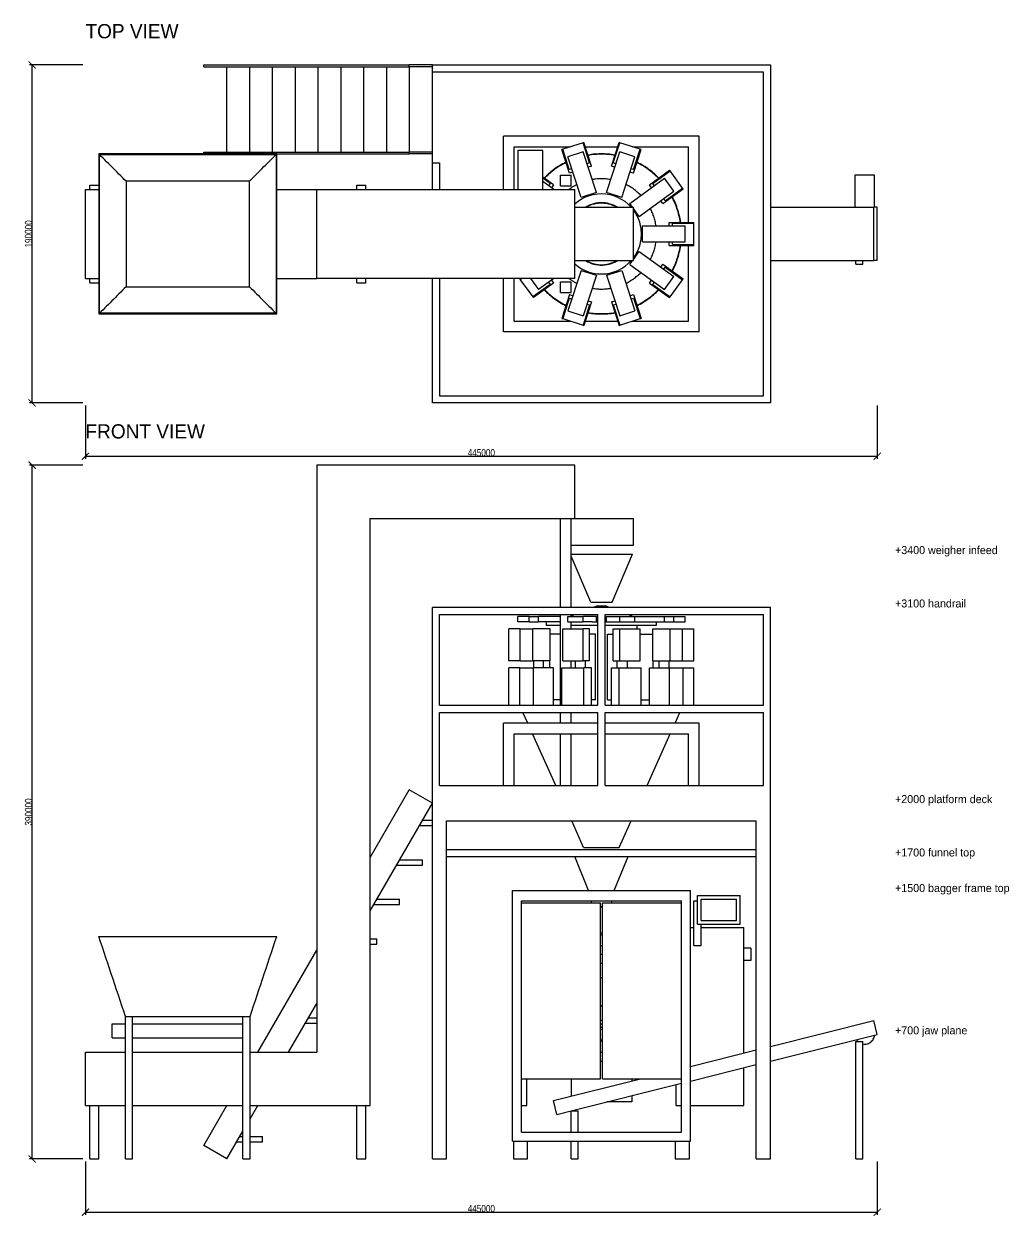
# Model space of a CAD drawing. Header units: millimetres. Extents: x -3246 to 7472, y -322 to 6381.
# Drawn here: x -3246 to 2291, y -322 to 6381 of the extents above; entities that cross this region are included whole.
import ezdxf

# ---------------------------------------------------------------- set-up
doc = ezdxf.new("R2010")
doc.units = ezdxf.units.MM
for name, color, linetype in [('DIM', 5, 'Continuous'), ('OUTLINE', 7, 'Continuous'), ('TEXT', 2, 'Continuous')]:
    doc.layers.add(name, color=color, linetype=linetype)
doc.styles.add('OpenSansCondensed-Light', font='OpenSansCondensed-Light.ttf')
doc.dimstyles.new('EZDXF', dxfattribs={"dimtxt": 0.25, "dimasz": 0.175, "dimexe": 0.375, "dimexo": 0.125, "dimgap": 0.1, "dimtad": 1, "dimlfac": 100, "dimzin": 12, "dimdsep": 46, "dimtxsty": 'OpenSansCondensed-Light', "dimblk": 'ARCHTICK', "dimcen": 2.5, "dimazin": 3, "dimtfac": 0.5, "dimtmove": 2, "dimatfit": 3})

# ---------------------------------------------------------------- blocks, each defined once
blk = doc.blocks.new('_ARCHTICK')
at = {"color": 0, "linetype": 'BYBLOCK', "const_width": 0.15}
blk.add_lwpolyline([(-0.5, -0.5), (0.5, 0.5)], dxfattribs=at)

msp = doc.modelspace()

# ---------------------------------------------------------------- linework, layer by layer
at = {"layer": 'OUTLINE'}
for points in [[(-2234.604, 6150), (-1079.904, 6150)], [(-2234.604, 6140), (-2234.604, 6150)], [(-2234.604, 6140), (-1079.904, 6140)], [(-2104.701, 5660), (-2104.701, 6140)], [(-1976.4, 5660), (-1976.4, 6140)], [(-1848.1, 5660), (-1848.1, 6140)], [(-1719.8, 5660), (-1719.8, 6140)], [(-1591.5, 5660), (-1591.5, 6140)], [(-1463.2, 5660), (-1463.2, 6140)], [(-1334.9, 5660), (-1334.9, 6140)], [(-1206.6, 5660), (-1206.6, 6140)], [(-1079.904, 6140), (-1079.904, 6150)], [(-950, 6150), (-1079.904, 6150)], [(-950, 6140), (-1079.904, 6140)], [(-1078.3, 5660), (-1078.3, 6140)], [(-950, 6110), (-950, 6150)], [(-950, 6150), (950, 6150)], [(910, 6110), (-950, 6110)], [(-950, 5600), (-950, 6110)], [(910, 4290), (910, 6110)], [(950, 6150), (950, 4250)], [(-550, 5450), (-550, 5750)], [(550, 5750), (-550, 5750)], [(-103.625, 5713.09), (-217.752, 5676.008)], [(-98.87, 5714.635), (-103.625, 5713.09)], [(-66.543, 5598.964), (-103.625, 5713.09)], [(-55.608, 5581.488), (-98.87, 5714.635)], [(55.608, 5581.488), (98.87, 5714.635)], [(66.543, 5598.964), (103.625, 5713.09)], [(103.625, 5713.09), (98.87, 5714.635)], [(217.752, 5676.008), (103.625, 5713.09)], [(550, 4650), (550, 5750)], [(-2825, 5650), (-2825, 4750)], [(-1825, 5650), (-2825, 5650)], [(-2821.004, 4753.996), (-2821.004, 4813.463), (-2821.004, 4872.93), (-2821.004, 4932.397), (-2821.004, 4991.865), (-2821.004, 5051.332), (-2821.004, 5110.799), (-2821.004, 5170.266), (-2821.004, 5229.734), (-2821.004, 5289.201), (-2821.004, 5348.668), (-2821.004, 5408.135), (-2821.004, 5467.603), (-2821.004, 5527.07), (-2821.004, 5586.537), (-2821.004, 5646.004)], [(-2821.004, 5646.004), (-2754.871, 5646.004), (-2688.737, 5646.004), (-2622.603, 5646.004), (-2556.469, 5646.004), (-2490.335, 5646.004), (-2424.201, 5646.004), (-2358.067, 5646.004), (-2291.933, 5646.004), (-2225.799, 5646.004), (-2159.665, 5646.004), (-2093.531, 5646.004), (-2027.397, 5646.004), (-1961.263, 5646.004), (-1895.129, 5646.004), (-1828.996, 5646.004)], [(-2672, 5497), (-2681.934, 5506.934), (-2691.867, 5516.867), (-2701.801, 5526.801), (-2711.735, 5536.735), (-2721.668, 5546.668), (-2731.602, 5556.602), (-2741.535, 5566.535), (-2751.469, 5576.469), (-2761.403, 5586.403), (-2771.336, 5596.336), (-2781.27, 5606.27), (-2791.204, 5616.204), (-2801.137, 5626.137), (-2811.071, 5636.071), (-2821.004, 5646.004)], [(-2234.604, 5660), (-1079.904, 5660)], [(-2234.604, 5650), (-2234.604, 5660)], [(-1978, 5497), (-1968.066, 5506.934), (-1958.133, 5516.867), (-1948.199, 5526.801), (-1938.265, 5536.735), (-1928.332, 5546.668), (-1918.398, 5556.602), (-1908.465, 5566.535), (-1898.531, 5576.469), (-1888.597, 5586.403), (-1878.664, 5596.336), (-1868.73, 5606.27), (-1858.796, 5616.204), (-1848.863, 5626.137), (-1838.929, 5636.071), (-1828.996, 5646.004)], [(-1828.996, 5646.004), (-1828.996, 5586.537), (-1828.996, 5527.07), (-1828.996, 5467.603), (-1828.996, 5408.135), (-1828.996, 5348.668), (-1828.996, 5289.201), (-1828.996, 5229.734), (-1828.996, 5170.266), (-1828.996, 5110.799), (-1828.996, 5051.332), (-1828.996, 4991.865), (-1828.996, 4932.397), (-1828.996, 4872.93), (-1828.996, 4813.463), (-1828.996, 4753.996)], [(-1825, 5650), (-1079.904, 5650)], [(-1825, 4750), (-1825, 5650)], [(-950, 5660), (-1079.904, 5660)], [(-1079.904, 5650), (-1079.904, 5660)], [(-950, 5650), (-1079.904, 5650)], [(-490, 5450), (-490, 5690)], [(-490, 5690), (-174.69, 5690)], [(-330, 5670), (-339.333, 5670), (-348.667, 5670), (-358, 5670), (-367.333, 5670), (-376.667, 5670), (-386, 5670), (-395.333, 5670), (-404.667, 5670), (-414, 5670), (-423.333, 5670), (-432.667, 5670), (-442, 5670), (-451.333, 5670), (-460.667, 5670), (-470, 5670)], [(-470, 5670), (-470, 5450)], [(-330, 5450), (-330, 5670)], [(-217.752, 5676.008), (-222.508, 5674.463)], [(-179.245, 5541.315), (-222.508, 5674.463)], [(-180.67, 5561.882), (-217.752, 5676.008)], [(-102.44, 5660.902), (-188.036, 5633.091)], [(-113.871, 5404.837), (-188.036, 5633.091)], [(-28.276, 5432.649), (-102.44, 5660.902)], [(-90.866, 5690), (90.866, 5690)], [(75.781, 5643.573), (65.755, 5645.17), (55.695, 5646.54), (45.608, 5647.683), (35.497, 5648.598), (25.368, 5649.284), (15.226, 5649.742), (5.076, 5649.971), (-5.076, 5649.971), (-15.226, 5649.742), (-25.368, 5649.284), (-35.497, 5648.598), (-45.608, 5647.683), (-55.695, 5646.54), (-65.755, 5645.17), (-75.781, 5643.573)], [(75.156, 5641.651), (65.212, 5643.228), (55.235, 5644.582), (45.231, 5645.711), (35.203, 5646.615), (25.158, 5647.293), (15.1, 5647.745), (5.034, 5647.972), (-5.034, 5647.972), (-15.1, 5647.745), (-25.158, 5647.293), (-35.203, 5646.615), (-45.231, 5645.711), (-55.235, 5644.582), (-65.212, 5643.228), (-75.156, 5641.651)], [(28.276, 5432.649), (102.44, 5660.902)], [(188.036, 5633.091), (102.44, 5660.902)], [(113.871, 5404.837), (188.036, 5633.091)], [(174.69, 5690), (490, 5690)], [(179.245, 5541.315), (222.508, 5674.463)], [(180.67, 5561.882), (217.752, 5676.008)], [(222.508, 5674.463), (217.752, 5676.008)], [(490, 5265), (490, 5690)], [(-950, 5450), (-950, 5600)], [(-950, 5600), (-910, 5600)], [(-910, 5600), (-910, 5450)], [(-199.418, 5603.401), (-208.468, 5598.8), (-217.411, 5593.995), (-226.244, 5588.991), (-234.962, 5583.788), (-243.56, 5578.389), (-252.034, 5572.799), (-260.38, 5567.018), (-268.593, 5561.051), (-276.67, 5554.9), (-284.606, 5548.568), (-292.397, 5542.059), (-300.039, 5535.376), (-307.528, 5528.522), (-314.861, 5521.5), (-322.034, 5514.316)], [(-198.793, 5601.479), (-207.765, 5596.91), (-216.632, 5592.141), (-225.39, 5587.174), (-234.034, 5582.011), (-242.559, 5576.655), (-250.962, 5571.109), (-259.238, 5565.376), (-267.384, 5559.458), (-275.394, 5553.358), (-283.265, 5547.08), (-290.993, 5540.627), (-298.575, 5534.002), (-306.005, 5527.208), (-313.281, 5520.249), (-320.398, 5513.128)], [(-166.404, 5566.517), (-180.67, 5561.882)], [(-66.543, 5598.964), (-80.809, 5594.328)], [(-55.608, 5581.488), (-74.629, 5575.307)], [(74.629, 5575.307), (55.608, 5581.488)], [(80.809, 5594.328), (66.543, 5598.964)], [(180.67, 5561.882), (166.404, 5566.517)], [(320.398, 5513.128), (313.281, 5520.249), (306.005, 5527.208), (298.575, 5534.002), (290.993, 5540.627), (283.265, 5547.08), (275.394, 5553.358), (267.384, 5559.458), (259.238, 5565.376), (250.962, 5571.109), (242.559, 5576.655), (234.034, 5582.011), (225.39, 5587.174), (216.632, 5592.141), (207.765, 5596.91), (198.793, 5601.479)], [(322.034, 5514.316), (314.861, 5521.5), (307.528, 5528.522), (300.039, 5535.376), (292.397, 5542.059), (284.606, 5548.568), (276.67, 5554.9), (268.593, 5561.051), (260.38, 5567.018), (252.034, 5572.799), (243.56, 5578.389), (234.962, 5583.788), (226.244, 5588.991), (217.411, 5593.995), (208.468, 5598.8), (199.418, 5603.401)], [(-2672, 5497), (-2672, 4903)], [(-1978, 5497), (-2672, 5497)], [(-1978, 4903), (-1978, 5497)], [(-269.22, 5475.945), (-330, 5520.103)], [(-288.34, 5483.655), (-330, 5513.923)], [(-230, 5470), (-230, 5530)], [(-230, 5530), (-170, 5530)], [(-160.224, 5547.496), (-179.245, 5541.315)], [(-170, 5470), (-170, 5530)], [(51.983, 5505.61), (45.105, 5506.701), (38.204, 5507.637), (31.285, 5508.417), (24.349, 5509.042), (17.401, 5509.511), (10.444, 5509.824), (3.482, 5509.98), (-3.482, 5509.98), (-10.444, 5509.824), (-17.401, 5509.511), (-24.349, 5509.042), (-31.285, 5508.417), (-38.204, 5507.637), (-45.105, 5506.701), (-51.983, 5505.61)], [(159.624, 5371.596), (353.788, 5512.665)], [(179.245, 5541.315), (160.224, 5547.496)], [(269.22, 5475.945), (382.483, 5558.234)], [(288.34, 5483.655), (385.422, 5554.189)], [(406.688, 5439.853), (353.788, 5512.665)], [(385.422, 5554.189), (382.483, 5558.234)], [(455.956, 5457.107), (385.422, 5554.189)], [(1535, 5530), (1527.667, 5530), (1520.333, 5530), (1513, 5530), (1505.667, 5530), (1498.333, 5530), (1491, 5530), (1483.667, 5530), (1476.333, 5530), (1469, 5530), (1461.667, 5530), (1454.333, 5530), (1447, 5530), (1439.667, 5530), (1432.333, 5530), (1425, 5530)], [(1425, 5530), (1425, 5350)], [(1535, 5350), (1535, 5530)], [(-2900, 4950), (-2900, 5450)], [(-2900, 5450), (-2825, 5450)], [(-2875, 5450), (-2875, 5475)], [(-2875, 5475), (-2825, 5475)], [(-1825, 5450), (-1600, 5450)], [(-1600, 4950), (-1600, 5450)], [(-1600, 5450), (-150, 5450)], [(-1375, 5450), (-1375, 5475)], [(-1375, 5475), (-1325, 5475)], [(-1325, 5450), (-1325, 5475)], [(-267.537, 5450), (-330, 5495.382)], [(-288.34, 5483.655), (-297.156, 5471.52)], [(-269.22, 5475.945), (-280.976, 5459.764)], [(-230, 5470), (-170, 5470)], [(-137.578, 5477.799), (-140.77, 5476.195), (-143.943, 5474.555), (-147.097, 5472.878), (-150.231, 5471.165), (-153.345, 5469.416), (-156.44, 5467.632), (-159.513, 5465.811), (-162.565, 5463.956), (-165.595, 5462.065), (-168.604, 5460.14), (-171.59, 5458.18), (-174.554, 5456.186), (-177.494, 5454.157), (-180.41, 5452.095), (-183.303, 5450)], [(-150, 4950), (-150, 5450)], [(-28.276, 5432.649), (-113.871, 5404.837)], [(113.871, 5404.837), (28.276, 5432.649)], [(221.689, 5416.689), (216.765, 5421.614), (211.732, 5426.427), (206.593, 5431.126), (201.349, 5435.709), (196.004, 5440.172), (190.559, 5444.514), (185.019, 5448.733), (179.385, 5452.826), (173.661, 5456.792), (167.849, 5460.628), (161.952, 5464.332), (155.973, 5467.903), (149.916, 5471.339), (143.784, 5474.638), (137.578, 5477.799)], [(212.524, 5298.785), (406.688, 5439.853)], [(280.976, 5459.764), (269.22, 5475.945)], [(297.156, 5471.52), (288.34, 5483.655)], [(345.632, 5370.772), (458.895, 5453.062)], [(358.874, 5386.573), (455.956, 5457.107)], [(458.895, 5453.062), (455.956, 5457.107)], [(167.705, 5350), (151.107, 5366.708), (132.854, 5381.59), (113.144, 5394.482), (92.196, 5405.244), (70.237, 5413.756), (47.508, 5419.927), (24.26, 5423.688), (0.745, 5424.999), (-22.778, 5423.844), (-46.051, 5420.237), (-68.82, 5414.217), (-90.835, 5405.85), (-111.854, 5395.227), (-131.648, 5382.466), (-150, 5367.705)], [(90.139, 5350), (79.092, 5356.107), (67.633, 5361.402), (55.823, 5365.858), (43.722, 5369.45), (31.393, 5372.161), (18.902, 5373.976), (6.311, 5374.886), (-6.311, 5374.886), (-18.902, 5373.976), (-31.393, 5372.161), (-43.722, 5369.45), (-55.823, 5365.858), (-67.633, 5361.402), (-79.092, 5356.107), (-90.139, 5350)], [(86.192, 5350), (75.561, 5355.626), (64.565, 5360.5), (53.257, 5364.599), (41.691, 5367.901), (29.924, 5370.392), (18.013, 5372.06), (6.014, 5372.895), (-6.014, 5372.895), (-18.013, 5372.06), (-29.924, 5370.392), (-41.691, 5367.901), (-53.257, 5364.599), (-64.565, 5360.5), (-75.561, 5355.626), (-86.192, 5350)], [(175.314, 5350), (159.624, 5371.596)], [(345.632, 5370.772), (333.877, 5386.953)], [(358.874, 5386.573), (350.057, 5398.708)], [(443.26, 5265), (441.687, 5274.945), (439.891, 5284.851), (437.873, 5294.715), (435.634, 5304.531), (433.175, 5314.295), (430.497, 5324), (427.602, 5333.643), (424.491, 5343.219), (421.165, 5352.722), (417.627, 5362.148), (413.878, 5371.492), (409.919, 5380.749), (405.754, 5389.915), (401.384, 5398.986), (396.811, 5407.955)], [(445.281, 5265), (443.701, 5275.029), (441.896, 5285.019), (439.865, 5294.966), (437.611, 5304.865), (435.134, 5314.71), (432.435, 5324.497), (429.517, 5334.221), (426.38, 5343.876), (423.025, 5353.459), (419.456, 5362.963), (415.673, 5372.384), (411.678, 5381.717), (407.474, 5390.958), (403.062, 5400.102), (398.446, 5409.143)], [(-150, 5350), (180, 5350)], [(180, 5050), (180, 5350)], [(212.524, 5298.785), (180, 5343.551)], [(225, 5200), (224.793, 5209.65), (224.172, 5219.281), (223.139, 5228.878), (221.695, 5238.421), (219.844, 5247.893), (217.587, 5257.278), (214.931, 5266.557), (211.879, 5275.713), (208.437, 5284.73), (204.611, 5293.592), (200.409, 5302.281), (195.838, 5310.781), (190.907, 5319.078), (185.624, 5327.156), (180, 5335)], [(306.716, 5245), (305.628, 5251.878), (304.386, 5258.73), (302.99, 5265.553), (301.441, 5272.342), (299.74, 5279.095), (297.888, 5285.808), (295.885, 5292.478), (293.733, 5299.101), (291.433, 5305.674), (288.986, 5312.193), (286.392, 5318.656), (283.655, 5325.06), (280.774, 5331.4), (277.752, 5337.673), (274.589, 5343.878)], [(950, 5350), (1530.597, 5350)], [(1530.597, 5050), (1530.597, 5350)], [(1550, 5350), (1530.597, 5350)], [(1550, 5050), (1550, 5350)], [(230, 5155), (230, 5245)], [(230, 5245), (470, 5245)], [(380, 5245), (380, 5265)], [(380, 5265), (520, 5265)], [(400, 5245), (400, 5260)], [(400, 5260), (520, 5260)], [(470, 5155), (470, 5245)], [(520, 5260), (520, 5265)], [(520, 5140), (520, 5260)], [(180, 5065), (185.624, 5072.844), (190.907, 5080.922), (195.838, 5089.219), (200.409, 5097.719), (204.611, 5106.408), (208.437, 5115.27), (211.879, 5124.287), (214.931, 5133.443), (217.587, 5142.722), (219.844, 5152.107), (221.695, 5161.579), (223.139, 5171.122), (224.172, 5180.719), (224.793, 5190.35), (225, 5200)], [(180, 5056.449), (212.524, 5101.215)], [(212.524, 5101.215), (406.688, 4960.147)], [(230, 5155), (470, 5155)], [(274.589, 5056.122), (277.752, 5062.327), (280.774, 5068.6), (283.655, 5074.94), (286.392, 5081.344), (288.986, 5087.807), (291.433, 5094.326), (293.733, 5100.899), (295.885, 5107.522), (297.888, 5114.192), (299.74, 5120.905), (301.441, 5127.658), (302.99, 5134.447), (304.386, 5141.27), (305.628, 5148.122), (306.716, 5155)], [(380, 5135), (380, 5155)], [(380, 5135), (520, 5135)], [(396.811, 4992.045), (401.384, 5001.014), (405.754, 5010.085), (409.919, 5019.251), (413.878, 5028.508), (417.627, 5037.852), (421.165, 5047.278), (424.491, 5056.781), (427.602, 5066.357), (430.497, 5076), (433.175, 5085.705), (435.634, 5095.469), (437.873, 5105.285), (439.891, 5115.149), (441.687, 5125.055), (443.26, 5135)], [(398.446, 4990.857), (403.062, 4999.898), (407.474, 5009.042), (411.678, 5018.283), (415.673, 5027.616), (419.456, 5037.037), (423.025, 5046.541), (426.38, 5056.124), (429.517, 5065.779), (432.435, 5075.503), (435.134, 5085.29), (437.611, 5095.135), (439.865, 5105.034), (441.896, 5114.981), (443.701, 5124.971), (445.281, 5135)], [(400, 5140), (400, 5155)], [(400, 5140), (520, 5140)], [(490, 4710), (490, 5135)], [(520, 5135), (520, 5140)], [(-150, 5032.295), (-131.648, 5017.534), (-111.854, 5004.773), (-90.835, 4994.15), (-68.82, 4985.783), (-46.051, 4979.763), (-22.778, 4976.156), (0.745, 4975.001), (24.26, 4976.312), (47.508, 4980.073), (70.237, 4986.244), (92.196, 4994.756), (113.144, 5005.518), (132.854, 5018.41), (151.107, 5033.292), (167.705, 5050)], [(-150, 5050), (180, 5050)], [(-90.139, 5050), (-79.092, 5043.893), (-67.633, 5038.598), (-55.823, 5034.142), (-43.722, 5030.55), (-31.393, 5027.839), (-18.902, 5026.024), (-6.311, 5025.114), (6.311, 5025.114), (18.902, 5026.024), (31.393, 5027.839), (43.722, 5030.55), (55.823, 5034.142), (67.633, 5038.598), (79.092, 5043.893), (90.139, 5050)], [(-86.192, 5050), (-75.561, 5044.374), (-64.565, 5039.5), (-53.257, 5035.401), (-41.691, 5032.099), (-29.924, 5029.608), (-18.013, 5027.94), (-6.014, 5027.105), (6.014, 5027.105), (18.013, 5027.94), (29.924, 5029.608), (41.691, 5032.099), (53.257, 5035.401), (64.565, 5039.5), (75.561, 5044.374), (86.192, 5050)], [(159.624, 5028.404), (175.314, 5050)], [(159.624, 5028.404), (353.788, 4887.335)], [(333.877, 5013.047), (345.632, 5029.228)], [(345.632, 5029.228), (458.895, 4946.938)], [(950, 5050), (1530.597, 5050)], [(1430, 5030), (1430, 5050)], [(1430, 5030), (1470, 5030)], [(1470, 5030), (1470, 5050)], [(1550, 5050), (1530.597, 5050)], [(-113.871, 4995.163), (-188.036, 4766.909)], [(-113.871, 4995.163), (-28.276, 4967.351)], [(-28.276, 4967.351), (-102.44, 4739.098)], [(28.276, 4967.351), (113.871, 4995.163)], [(28.276, 4967.351), (102.44, 4739.098)], [(113.871, 4995.163), (188.036, 4766.909)], [(137.578, 4922.201), (143.784, 4925.362), (149.916, 4928.661), (155.973, 4932.097), (161.952, 4935.668), (167.849, 4939.372), (173.661, 4943.208), (179.385, 4947.174), (185.019, 4951.267), (190.559, 4955.486), (196.004, 4959.828), (201.349, 4964.291), (206.593, 4968.874), (211.732, 4973.573), (216.765, 4978.386), (221.689, 4983.311)], [(350.057, 5001.292), (358.874, 5013.427)], [(358.874, 5013.427), (455.956, 4942.893)], [(-2900, 4950), (-2825, 4950)], [(-2875, 4925), (-2875, 4950)], [(-2875, 4925), (-2825, 4925)], [(-2672, 4903), (-2681.934, 4893.066), (-2691.867, 4883.133), (-2701.801, 4873.199), (-2711.735, 4863.265), (-2721.668, 4853.332), (-2731.602, 4843.398), (-2741.535, 4833.465), (-2751.469, 4823.531), (-2761.403, 4813.597), (-2771.336, 4803.664), (-2781.27, 4793.73), (-2791.204, 4783.796), (-2801.137, 4773.863), (-2811.071, 4763.929), (-2821.004, 4753.996)], [(-2672, 4903), (-1978, 4903)], [(-1978, 4903), (-1968.066, 4893.066), (-1958.133, 4883.133), (-1948.199, 4873.199), (-1938.265, 4863.265), (-1928.332, 4853.332), (-1918.398, 4843.398), (-1908.465, 4833.465), (-1898.531, 4823.531), (-1888.597, 4813.597), (-1878.664, 4803.664), (-1868.73, 4793.73), (-1858.796, 4783.796), (-1848.863, 4773.863), (-1838.929, 4763.929), (-1828.996, 4753.996)], [(-1825, 4950), (-1600, 4950)], [(-150, 4950), (-1600, 4950)], [(-1375, 4925), (-1375, 4950)], [(-1375, 4925), (-1325, 4925)], [(-1325, 4925), (-1325, 4950)], [(-950, 4250), (-950, 4950)], [(-910, 4950), (-910, 4290)], [(-550, 4650), (-550, 4950)], [(-490, 4710), (-490, 4950)], [(-454.68, 4950), (-458.895, 4946.938)], [(-458.895, 4946.938), (-455.956, 4942.893)], [(-446.174, 4950), (-455.956, 4942.893)], [(-455.956, 4942.893), (-385.422, 4845.811)], [(-399.316, 4950), (-353.788, 4887.335)], [(-288.34, 4916.345), (-385.422, 4845.811)], [(-269.22, 4924.055), (-382.483, 4841.766)], [(-267.537, 4950), (-353.788, 4887.335)], [(-297.156, 4928.48), (-288.34, 4916.345)], [(-280.976, 4940.236), (-269.22, 4924.055)], [(-230, 4870), (-230, 4930)], [(-230, 4930), (-170, 4930)], [(-183.303, 4950), (-180.41, 4947.905), (-177.494, 4945.843), (-174.554, 4943.814), (-171.59, 4941.82), (-168.604, 4939.86), (-165.595, 4937.935), (-162.565, 4936.044), (-159.513, 4934.189), (-156.44, 4932.368), (-153.345, 4930.584), (-150.231, 4928.835), (-147.097, 4927.122), (-143.943, 4925.445), (-140.77, 4923.805), (-137.578, 4922.201)], [(-170, 4870), (-170, 4930)], [(-51.983, 4894.39), (-45.105, 4893.299), (-38.204, 4892.363), (-31.285, 4891.583), (-24.349, 4890.958), (-17.401, 4890.489), (-10.444, 4890.176), (-3.482, 4890.02), (3.482, 4890.02), (10.444, 4890.176), (17.401, 4890.489), (24.349, 4890.958), (31.285, 4891.583), (38.204, 4892.363), (45.105, 4893.299), (51.983, 4894.39)], [(269.22, 4924.055), (280.976, 4940.236)], [(269.22, 4924.055), (382.483, 4841.766)], [(288.34, 4916.345), (297.156, 4928.48)], [(288.34, 4916.345), (385.422, 4845.811)], [(353.788, 4887.335), (406.688, 4960.147)], [(385.422, 4845.811), (455.956, 4942.893)], [(455.956, 4942.893), (458.895, 4946.938)], [(-385.422, 4845.811), (-382.483, 4841.766)], [(-322.034, 4885.684), (-314.861, 4878.5), (-307.528, 4871.478), (-300.039, 4864.624), (-292.397, 4857.941), (-284.606, 4851.432), (-276.67, 4845.1), (-268.593, 4838.949), (-260.38, 4832.982), (-252.034, 4827.201), (-243.56, 4821.611), (-234.962, 4816.212), (-226.244, 4811.009), (-217.411, 4806.005), (-208.468, 4801.2), (-199.418, 4796.599)], [(-320.398, 4886.872), (-313.281, 4879.751), (-306.005, 4872.792), (-298.575, 4865.998), (-290.993, 4859.373), (-283.265, 4852.92), (-275.394, 4846.642), (-267.384, 4840.542), (-259.238, 4834.624), (-250.962, 4828.891), (-242.559, 4823.345), (-234.034, 4817.989), (-225.39, 4812.826), (-216.632, 4807.859), (-207.765, 4803.09), (-198.793, 4798.521)], [(-230, 4870), (-170, 4870)], [(-179.245, 4858.685), (-222.508, 4725.537)], [(-180.67, 4838.118), (-217.752, 4723.992)], [(-180.67, 4838.118), (-166.404, 4833.483)], [(-179.245, 4858.685), (-160.224, 4852.504)], [(160.224, 4852.504), (179.245, 4858.685)], [(166.404, 4833.483), (180.67, 4838.118)], [(179.245, 4858.685), (222.508, 4725.537)], [(180.67, 4838.118), (217.752, 4723.992)], [(198.793, 4798.521), (207.765, 4803.09), (216.632, 4807.859), (225.39, 4812.826), (234.034, 4817.989), (242.559, 4823.345), (250.962, 4828.891), (259.238, 4834.624), (267.384, 4840.542), (275.394, 4846.642), (283.265, 4852.92), (290.993, 4859.373), (298.575, 4865.998), (306.005, 4872.792), (313.281, 4879.751), (320.398, 4886.872)], [(199.418, 4796.599), (208.468, 4801.2), (217.411, 4806.005), (226.244, 4811.009), (234.962, 4816.212), (243.56, 4821.611), (252.034, 4827.201), (260.38, 4832.982), (268.593, 4838.949), (276.67, 4845.1), (284.606, 4851.432), (292.397, 4857.941), (300.039, 4864.624), (307.528, 4871.478), (314.861, 4878.5), (322.034, 4885.684)], [(382.483, 4841.766), (385.422, 4845.811)], [(-188.036, 4766.909), (-102.44, 4739.098)], [(-66.543, 4801.036), (-103.625, 4686.91)], [(-55.608, 4818.512), (-98.87, 4685.365)], [(-80.809, 4805.672), (-66.543, 4801.036)], [(-74.629, 4824.693), (-55.608, 4818.512)], [(55.608, 4818.512), (74.629, 4824.693)], [(55.608, 4818.512), (98.87, 4685.365)], [(66.543, 4801.036), (80.809, 4805.672)], [(66.543, 4801.036), (103.625, 4686.91)], [(102.44, 4739.098), (188.036, 4766.909)], [(-2825, 4750), (-1825, 4750)], [(-1828.996, 4753.996), (-1895.129, 4753.996), (-1961.263, 4753.996), (-2027.397, 4753.996), (-2093.531, 4753.996), (-2159.665, 4753.996), (-2225.799, 4753.996), (-2291.933, 4753.996), (-2358.067, 4753.996), (-2424.201, 4753.996), (-2490.335, 4753.996), (-2556.469, 4753.996), (-2622.603, 4753.996), (-2688.737, 4753.996), (-2754.871, 4753.996), (-2821.004, 4753.996)], [(-490, 4710), (-174.69, 4710)], [(-222.508, 4725.537), (-217.752, 4723.992)], [(-217.752, 4723.992), (-103.625, 4686.91)], [(-90.866, 4710), (90.866, 4710)], [(-75.781, 4756.427), (-65.755, 4754.83), (-55.695, 4753.46), (-45.608, 4752.317), (-35.497, 4751.402), (-25.368, 4750.716), (-15.226, 4750.258), (-5.076, 4750.029), (5.076, 4750.029), (15.226, 4750.258), (25.368, 4750.716), (35.497, 4751.402), (45.608, 4752.317), (55.695, 4753.46), (65.755, 4754.83), (75.781, 4756.427)], [(-75.156, 4758.349), (-65.212, 4756.772), (-55.235, 4755.418), (-45.231, 4754.289), (-35.203, 4753.385), (-25.158, 4752.707), (-15.1, 4752.255), (-5.034, 4752.028), (5.034, 4752.028), (15.1, 4752.255), (25.158, 4752.707), (35.203, 4753.385), (45.231, 4754.289), (55.235, 4755.418), (65.212, 4756.772), (75.156, 4758.349)], [(103.625, 4686.91), (217.752, 4723.992)], [(174.69, 4710), (490, 4710)], [(217.752, 4723.992), (222.508, 4725.537)], [(550, 4650), (-550, 4650)], [(-103.625, 4686.91), (-98.87, 4685.365)], [(98.87, 4685.365), (103.625, 4686.91)], [(950, 4250), (-950, 4250)], [(-910, 4290), (910, 4290)], [(-150, 3900), (-1600, 3900)], [(-1600, 3900), (-1600, 600)], [(-150, 3600), (-150, 3900)], [(-1300, 300), (-1300, 3600)], [(-1300, 3600), (-230, 3600)], [(-230, 3100), (-230, 3600)], [(-230, 3600), (-170, 3600)], [(-170, 3600), (-150, 3600)], [(-170, 3100), (-170, 3600)], [(-150, 3600), (180, 3600)], [(180, 3450), (180, 3600)], [(-170, 3450), (180, 3450)], [(-170, 3400), (-147, 3400), (-124, 3400), (-101, 3400), (-78, 3400), (-55, 3400), (-32, 3400), (-9, 3400), (14, 3400), (37, 3400), (60, 3400), (83, 3400), (106, 3400), (129, 3400), (152, 3400), (175, 3400)], [(-60, 3130), (-170, 3388.261)], [(60, 3130), (175, 3400)], [(-950, 0), (-950, 3100)], [(950, 3100), (-950, 3100)], [(-60, 3130), (-52, 3130), (-44, 3130), (-36, 3130), (-28, 3130), (-20, 3130), (-12, 3130), (-4, 3130), (4, 3130), (12, 3130), (20, 3130), (28, 3130), (36, 3130), (44, 3130), (52, 3130), (60, 3130)], [(-20, 3110), (-45.625, 3100)], [(-20, 3110), (-17.333, 3110), (-14.667, 3110), (-12, 3110), (-9.333, 3110), (-6.667, 3110), (-4, 3110), (-1.333, 3110), (1.333, 3110), (4, 3110), (6.667, 3110), (9.333, 3110), (12, 3110), (14.667, 3110), (17.333, 3110), (20, 3110)], [(45.625, 3100), (20, 3110)], [(950, 0), (950, 3100)], [(-910, 3060), (-230, 3060)], [(-910, 3060), (-20, 3060)], [(-910, 2550), (-910, 3060)], [(-406.688, 3050), (-470, 3050)], [(-470, 3020), (-470, 3050)], [(-406.688, 3020), (-470, 3020)], [(-406.688, 3020), (-406.688, 3050)], [(-406.688, 3050), (-353.788, 3050)], [(-406.688, 3020), (-353.788, 3020)], [(-230, 3050), (-353.788, 3050)], [(-353.788, 3020), (-353.788, 3050)], [(-230, 3020), (-353.788, 3020)], [(-310, 3020), (-310, 3000)], [(-230, 2550), (-230, 3060)], [(-188.036, 3020), (-188.036, 3050)], [(-188.036, 3050), (-102.44, 3050)], [(-188.036, 3020), (-102.44, 3020)], [(-170, 3060), (-148.125, 3060)], [(-170, 3050), (-170, 3060)], [(-148.125, 3060), (-170, 3051.463)], [(-170, 2980), (-170, 3020)], [(-28.276, 3050), (-102.44, 3050)], [(-102.44, 3020), (-102.44, 3050)], [(-51.983, 3020), (-102.44, 3020)], [(-51.983, 3020), (-49.851, 3020), (-47.719, 3020), (-45.586, 3020), (-43.454, 3020), (-41.322, 3020), (-39.19, 3020), (-37.058, 3020), (-34.925, 3020), (-32.793, 3020), (-30.661, 3020), (-28.529, 3020), (-26.397, 3020), (-24.264, 3020), (-22.132, 3020), (-20, 3020)], [(-28.276, 3020), (-28.276, 3050)], [(-28.276, 3030), (-27.725, 3030), (-27.173, 3030), (-26.621, 3030), (-26.069, 3030), (-25.518, 3030), (-24.966, 3030), (-24.414, 3030), (-23.862, 3030), (-23.311, 3030), (-22.759, 3030), (-22.207, 3030), (-21.655, 3030), (-21.104, 3030), (-20.552, 3030), (-20, 3030)], [(-20, 2550), (-20, 3060)], [(-20, 3020), (-20, 3030)], [(20, 2550), (20, 3060)], [(20, 3060), (910, 3060)], [(20, 3020), (20, 3030)], [(20, 3030), (20.552, 3030), (21.104, 3030), (21.655, 3030), (22.207, 3030), (22.759, 3030), (23.311, 3030), (23.862, 3030), (24.414, 3030), (24.966, 3030), (25.518, 3030), (26.069, 3030), (26.621, 3030), (27.173, 3030), (27.725, 3030), (28.276, 3030)], [(20, 3020), (22.132, 3020), (24.264, 3020), (26.397, 3020), (28.529, 3020), (30.661, 3020), (32.793, 3020), (34.925, 3020), (37.058, 3020), (39.19, 3020), (41.322, 3020), (43.454, 3020), (45.586, 3020), (47.719, 3020), (49.851, 3020), (51.983, 3020)], [(28.276, 3050), (102.44, 3050)], [(28.276, 3020), (28.276, 3050)], [(51.983, 3020), (102.44, 3020)], [(102.44, 3020), (102.44, 3050)], [(102.44, 3050), (188.036, 3050)], [(102.44, 3020), (188.036, 3020)], [(148.125, 3060), (910, 3060)], [(173.75, 3050), (148.125, 3060)], [(188.036, 3020), (188.036, 3050)], [(188.036, 3050), (353.788, 3050)], [(188.036, 3020), (190.279, 3020), (192.523, 3020), (194.766, 3020), (197.01, 3020), (199.253, 3020), (201.497, 3020), (203.74, 3020), (205.984, 3020), (208.227, 3020), (210.471, 3020), (212.714, 3020), (214.958, 3020), (217.201, 3020), (219.445, 3020), (221.689, 3020)], [(221.689, 3020), (353.788, 3020)], [(310, 3000), (310, 3020)], [(353.788, 3020), (353.788, 3050)], [(353.788, 3050), (406.688, 3050)], [(353.788, 3020), (406.688, 3020)], [(406.688, 3020), (406.688, 3050)], [(406.688, 3050), (470, 3050)], [(406.688, 3020), (470, 3020)], [(470, 3020), (470, 3050)], [(910, 2550), (910, 3060)], [(-520, 2800), (-520, 2980)], [(-455.956, 2980), (-520, 2980)], [(-455.956, 2800), (-455.956, 2980)], [(-455.956, 2980), (-385.422, 2980)], [(-385.422, 2800), (-385.422, 2980)], [(-288.34, 2980), (-385.422, 2980)], [(-310, 3000), (-304.667, 3000), (-299.333, 3000), (-294, 3000), (-288.667, 3000), (-283.333, 3000), (-278, 3000), (-272.667, 3000), (-267.333, 3000), (-262, 3000), (-256.667, 3000), (-251.333, 3000), (-246, 3000), (-240.667, 3000), (-235.333, 3000), (-230, 3000)], [(-288.34, 2800), (-288.34, 2980)], [(-230, 2950), (-288.34, 2950)], [(-217.752, 2800), (-217.752, 2980)], [(-217.752, 2980), (-103.625, 2980)], [(-170, 3000), (-160, 3000), (-150, 3000), (-140, 3000), (-130, 3000), (-120, 3000), (-110, 3000), (-100, 3000), (-90, 3000), (-80, 3000), (-70, 3000), (-60, 3000), (-50, 3000), (-40, 3000), (-30, 3000), (-20, 3000)], [(-103.625, 2800), (-103.625, 2980)], [(-66.543, 2980), (-103.625, 2980)], [(-66.543, 2800), (-66.543, 2980)], [(-33.272, 2950), (-66.543, 2950)], [(-33.272, 2580), (-33.272, 2950)], [(20, 3000), (39.333, 3000), (58.667, 3000), (78, 3000), (97.333, 3000), (116.667, 3000), (136, 3000), (155.333, 3000), (174.667, 3000), (194, 3000), (213.333, 3000), (232.667, 3000), (252, 3000), (271.333, 3000), (290.667, 3000), (310, 3000)], [(33.272, 2580), (33.272, 2950)], [(33.272, 2950), (66.543, 2950)], [(66.543, 2800), (66.543, 2980)], [(66.543, 2980), (103.625, 2980)], [(103.625, 2800), (103.625, 2980)], [(103.625, 2980), (217.752, 2980)], [(200, 2980), (200, 3000)], [(217.752, 2800), (217.752, 2980)], [(217.752, 2950), (288.34, 2950)], [(288.34, 2800), (288.34, 2980)], [(288.34, 2980), (385.422, 2980)], [(385.422, 2800), (385.422, 2980)], [(385.422, 2980), (455.956, 2980)], [(455.956, 2980), (520, 2980)], [(455.956, 2800), (455.956, 2980)], [(520, 2800), (520, 2980)], [(-455.956, 2800), (-520, 2800)], [(-458.895, 2760), (-520, 2760)], [(-520, 2550), (-520, 2760)], [(-458.895, 2760), (-382.483, 2760)], [(-458.895, 2550), (-458.895, 2760)], [(-455.956, 2800), (-385.422, 2800)], [(-288.34, 2800), (-385.422, 2800)], [(-269.22, 2760), (-382.483, 2760)], [(-382.483, 2550), (-382.483, 2760)], [(-380, 2760), (-380, 2800)], [(-325.06, 2760), (-325.06, 2800)], [(-289.793, 2760), (-289.793, 2800)], [(-269.22, 2550), (-269.22, 2760)], [(-222.508, 2760), (-98.87, 2760)], [(-222.508, 2550), (-222.508, 2760)], [(-217.752, 2800), (-103.625, 2800)], [(-170, 2760), (-170, 2800)], [(-145.958, 2760), (-145.958, 2800)], [(-66.543, 2800), (-103.625, 2800)], [(-55.608, 2760), (-98.87, 2760)], [(-98.87, 2550), (-98.87, 2760)], [(-88.895, 2760), (-88.895, 2800)], [(-55.608, 2550), (-55.608, 2760)], [(55.608, 2760), (98.87, 2760)], [(55.608, 2550), (55.608, 2760)], [(66.543, 2800), (103.625, 2800)], [(88.895, 2760), (88.895, 2800)], [(98.87, 2760), (222.508, 2760)], [(98.87, 2550), (98.87, 2760)], [(103.625, 2800), (217.752, 2800)], [(145.958, 2760), (145.958, 2800)], [(222.508, 2550), (222.508, 2760)], [(269.22, 2760), (382.483, 2760)], [(269.22, 2550), (269.22, 2760)], [(288.34, 2800), (385.422, 2800)], [(289.793, 2760), (289.793, 2800)], [(325.06, 2760), (325.06, 2800)], [(380, 2760), (380, 2800)], [(382.483, 2760), (458.895, 2760)], [(382.483, 2550), (382.483, 2760)], [(385.422, 2800), (455.956, 2800)], [(455.956, 2800), (520, 2800)], [(458.895, 2760), (520, 2760)], [(458.895, 2550), (458.895, 2760)], [(520, 2550), (520, 2760)], [(-910, 2550), (-520, 2550)], [(-910, 2550), (-20, 2550)], [(-230, 2580), (-269.22, 2580)], [(-269.22, 2550), (-230, 2550)], [(-33.272, 2580), (-55.608, 2580)], [(20, 2550), (910, 2550)], [(33.272, 2580), (55.608, 2580)], [(222.508, 2580), (269.22, 2580)], [(222.508, 2550), (269.22, 2550)], [(520, 2550), (910, 2550)], [(-910, 2510), (-441.026, 2510)], [(-910, 2100), (-910, 2510)], [(-910, 2510), (-20, 2510)], [(-910, 2100), (-910, 2510)], [(-414.103, 2450), (-441.026, 2510)], [(-230, 2450), (-230, 2510)], [(-170, 2450), (-170, 2510)], [(-20, 2100), (-20, 2510)], [(20, 2510), (910, 2510)], [(20, 2100), (20, 2510)], [(414.103, 2450), (441.026, 2510)], [(441.026, 2510), (910, 2510)], [(910, 2100), (910, 2510)], [(910, 2100), (910, 2510)], [(-550, 2100), (-550, 2450)], [(-20, 2450), (-550, 2450)], [(550, 2450), (20, 2450)], [(550, 2100), (550, 2450)], [(-490, 2390), (-20, 2390)], [(-490, 2100), (-490, 2390)], [(-257.051, 2100), (-387.179, 2390)], [(-230, 2100), (-230, 2390)], [(-170, 2100), (-170, 2390)], [(20, 2390), (490, 2390)], [(257.051, 2100), (387.179, 2390)], [(490, 2100), (490, 2390)], [(-910, 2100), (-20, 2100)], [(-910, 2100), (-550, 2100)], [(-490, 2100), (-257.051, 2100)], [(20, 2100), (910, 2100)], [(257.051, 2100), (490, 2100)], [(550, 2100), (910, 2100)], [(-1300, 1693.782), (-1079.904, 2075)], [(-950, 2000), (-1079.904, 2075)], [(-1300, 1393.782), (-950, 2000)], [(-1005.49, 1903.889), (-950, 1903.889)], [(-870, 1900), (870, 1900)], [(-870, 0), (-870, 1900)], [(-100, 1750), (-167.308, 1900)], [(100, 1750), (167.308, 1900)], [(870, 0), (870, 1900)], [(-1022.81, 1873.889), (-950, 1873.889)], [(-100, 1750), (-86.667, 1750), (-73.333, 1750), (-60, 1750), (-46.667, 1750), (-33.333, 1750), (-20, 1750), (-6.667, 1750), (6.667, 1750), (20, 1750), (33.333, 1750), (46.667, 1750), (60, 1750), (73.333, 1750), (86.667, 1750), (100, 1750)], [(-1133.79, 1681.667), (-1006.6, 1681.667)], [(-1006.6, 1651.667), (-1006.6, 1681.667)], [(-870, 1740), (870, 1740)], [(-870, 1700), (-150, 1700)], [(-150, 1700), (-130, 1700), (-110, 1700), (-90, 1700), (-70, 1700), (-50, 1700), (-30, 1700), (-10, 1700), (10, 1700), (30, 1700), (50, 1700), (70, 1700), (90, 1700), (110, 1700), (130, 1700), (150, 1700)], [(-72.378, 1508), (-150, 1700)], [(72.378, 1508), (150, 1700)], [(150, 1700), (870, 1700)], [(-1151.11, 1651.667), (-1006.6, 1651.667)], [(-500, 100), (-500, 1508)], [(-500, 1508), (500, 1508)], [(500, 100), (500, 1508)], [(540, 1320), (540, 1480)], [(540, 1480), (780, 1480)], [(780, 1320), (780, 1480)], [(-1279.41, 1429.444), (-1134.9, 1429.444)], [(-1262.09, 1459.444), (-1134.9, 1459.444)], [(-1134.9, 1429.444), (-1134.9, 1459.444)], [(-450, 1450), (450, 1450)], [(-450, 1440), (-450, 1450)], [(-450, 450), (-450, 1440)], [(-450, 1440), (-5, 1440)], [(-53.93, 1450), (-59.468, 1440)], [(-5, 450), (-5, 1440)], [(-5, 1418.004), (-4.333, 1418.022), (-3.667, 1418.037), (-3, 1418.05), (-2.334, 1418.06), (-1.667, 1418.068), (-1, 1418.073), (-0.333, 1418.075), (0.333, 1418.075), (1, 1418.073), (1.667, 1418.068), (2.334, 1418.06), (3, 1418.05), (3.667, 1418.037), (4.333, 1418.022), (5, 1418.004)], [(-5, 1416.975), (-4.333, 1416.994), (-3.667, 1417.009), (-3, 1417.022), (-2.334, 1417.033), (-1.667, 1417.041), (-1, 1417.046), (-0.333, 1417.048), (0.333, 1417.048), (1, 1417.046), (1.667, 1417.041), (2.334, 1417.033), (3, 1417.022), (3.667, 1417.009), (4.333, 1416.994), (5, 1416.975)], [(5, 450), (5, 1440)], [(5, 1440), (450, 1440)], [(59.468, 1440), (53.93, 1450)], [(450, 1440), (450, 1450)], [(450, 450), (450, 1440)], [(520, 1200), (520, 1450)], [(520, 1450), (540, 1450)], [(560, 1460), (760, 1460)], [(560, 1340), (560, 1460)], [(760, 1340), (760, 1460)], [(500, 1300), (520, 1300)], [(540, 1320), (780, 1320)], [(560, 1340), (760, 1340)], [(560, 1200), (560, 1320)], [(560, 1300), (800, 1300)], [(800, 594.962), (800, 1300)], [(-2825, 1250), (-1825, 1250)], [(-2675, 800), (-2685, 830), (-2695, 860), (-2705, 890), (-2715, 920), (-2725, 950), (-2735, 980), (-2745, 1010), (-2755, 1040), (-2765, 1070), (-2775, 1100), (-2785, 1130), (-2795, 1160), (-2805, 1190), (-2815, 1220), (-2825, 1250)], [(-1975, 800), (-1965, 830), (-1955, 860), (-1945, 890), (-1935, 920), (-1925, 950), (-1915, 980), (-1905, 1010), (-1895, 1040), (-1885, 1070), (-1875, 1100), (-1865, 1130), (-1855, 1160), (-1845, 1190), (-1835, 1220), (-1825, 1250)], [(-1300, 1237.222), (-1263.2, 1237.222)], [(-1300, 1207.222), (-1263.2, 1207.222)], [(-1263.2, 1207.222), (-1263.2, 1237.222)], [(-5, 1270), (5, 1270)], [(-5, 1260), (5, 1260)], [(-1931.495, 600), (-1600, 1174.167)], [(-5, 1200), (5, 1200)], [(-5, 1150), (5, 1150)], [(520, 1200), (560, 1200)], [(840, 1185), (800, 1185)], [(840, 1185), (840, 1180.333), (840, 1175.667), (840, 1171), (840, 1166.333), (840, 1161.667), (840, 1157), (840, 1152.333), (840, 1147.667), (840, 1143), (840, 1138.333), (840, 1133.667), (840, 1129), (840, 1124.333), (840, 1119.667), (840, 1115)], [(-5, 1100), (5, 1100)], [(840, 1115), (800, 1115)], [(-5, 1020), (5, 1020)], [(-1758.29, 600), (-1600, 874.167)], [(-5, 860), (5, 860)], [(-2750, 680), (-2750, 760)], [(-2750, 760), (-2675, 760)], [(-2675, 800), (-2635, 800)], [(-2675, 0), (-2675, 800)], [(-2635, 800), (-2015, 800)], [(-2635, 0), (-2635, 800)], [(-2635, 760), (-2015, 760)], [(-2015, 800), (-1975, 800)], [(-2015, 0), (-2015, 800)], [(-1975, 0), (-1975, 800)], [(-1664.311, 762.778), (-1600, 762.778)], [(-1646.99, 792.778), (-1600, 792.778)], [(-5, 780), (5, 780)], [(-5, 760), (-4.333, 760), (-3.667, 760), (-3, 760), (-2.333, 760), (-1.667, 760), (-1, 760), (-0.333, 760), (0.333, 760), (1, 760), (1.667, 760), (2.333, 760), (3, 760), (3.667, 760), (4.333, 760), (5, 760)], [(5, 737.67), (4.336, 737.752), (3.672, 737.822), (3.006, 737.881), (2.339, 737.928), (1.671, 737.963), (1.003, 737.987), (0.334, 737.999), (-0.334, 737.999), (-1.003, 737.987), (-1.671, 737.963), (-2.339, 737.928), (-3.006, 737.881), (-3.672, 737.822), (-4.336, 737.752), (-5, 737.67)], [(950, 632.462), (1530.597, 777.611)], [(1550, 700), (1530.597, 777.611)], [(-2750, 680), (-2675, 680)], [(-2635, 680), (-2015, 680)], [(-5, 730), (5, 730)], [(950, 550), (1550, 700)], [(1433.366, 670.841), (1433.869, 670.051), (1434.386, 669.27), (1434.916, 668.497), (1435.459, 667.733), (1436.015, 666.979), (1436.584, 666.235), (1437.166, 665.5), (1437.76, 664.775), (1438.366, 664.061), (1438.984, 663.357), (1439.615, 662.663), (1440.257, 661.981), (1440.91, 661.309), (1441.575, 660.649), (1442.251, 660)], [(1470, 645.917), (1476.125, 645.137), (1482.299, 645.048), (1488.443, 645.652), (1494.482, 646.941), (1500.338, 648.898), (1505.937, 651.5), (1511.21, 654.713), (1516.089, 658.496), (1520.514, 662.803), (1524.428, 667.578), (1527.782, 672.762), (1530.534, 678.289), (1532.649, 684.09), (1534.1, 690.091), (1534.87, 696.217)], [(-5, 670), (5, 670)], [(-5, 662.33), (-4.336, 662.248), (-3.672, 662.178), (-3.006, 662.119), (-2.339, 662.072), (-1.671, 662.037), (-1.003, 662.013), (-0.334, 662.001), (0.334, 662.001), (1.003, 662.013), (1.671, 662.037), (2.339, 662.072), (3.006, 662.119), (3.672, 662.178), (4.336, 662.248), (5, 662.33)], [(500, 519.962), (870, 612.462)], [(1430, 0), (1430, 660)], [(1430, 660), (1470, 660)], [(1470, 0), (1470, 660)], [(-2900, 300), (-2900, 600)], [(-2900, 600), (-2675, 600)], [(-2635, 600), (-2015, 600)], [(-1975, 600), (-1600, 600)], [(-5, 600), (5, 600)], [(-5, 550), (5, 550)], [(500, 437.5), (870, 530)], [(800, 300), (800, 512.5)], [(-450, 150), (-450, 450)], [(-450, 300), (-450, 450)], [(-450, 450), (-5, 450)], [(-420, 300), (-420, 450)], [(-269.403, 327.611), (220.152, 450)], [(-170, 450), (-170, 443.497), (-170, 436.995), (-170, 430.492), (-170, 423.99), (-170, 417.487), (-170, 410.985), (-170, 404.482), (-170, 397.98), (-170, 391.477), (-170, 384.975), (-170, 378.472), (-170, 371.97), (-170, 365.467), (-170, 358.965), (-170, 352.462)], [(-170, 270), (450, 425)], [(5, 450), (450, 450)], [(170, 450), (170, 449.164), (170, 448.328), (170, 447.492), (170, 446.657), (170, 445.821), (170, 444.985), (170, 444.149), (170, 443.313), (170, 442.477), (170, 441.641), (170, 440.806), (170, 439.97), (170, 439.134), (170, 438.298), (170, 437.462)], [(420, 300), (420, 417.5)], [(450, 150), (450, 450)], [(450, 300), (450, 425)], [(170, 355), (170, 352.667), (170, 350.333), (170, 348), (170, 345.667), (170, 343.333), (170, 341), (170, 338.667), (170, 336.333), (170, 334), (170, 331.667), (170, 329.333), (170, 327), (170, 324.667), (170, 322.333), (170, 320)], [(-2900, 300), (-2875, 300)], [(-2875, 300), (-2825, 300)], [(-2875, 0), (-2875, 300)], [(-2825, 300), (-2675, 300)], [(-2825, 0), (-2825, 300)], [(-2635, 300), (-2015, 300)], [(-2234.604, 75), (-2104.701, 300)], [(-1975, 224.648), (-1931.495, 300)], [(-1975, 300), (-1375, 300)], [(-1375, 300), (-1325, 300)], [(-1375, 0), (-1375, 300)], [(-1325, 300), (-1300, 300)], [(-1325, 0), (-1325, 300)], [(-450, 300), (-420, 300)], [(-250, 250), (-269.403, 327.611)], [(-250, 250), (-170, 270)], [(-170, 150), (-170, 270)], [(-170, 270), (-130, 270)], [(-130, 150), (-130, 270)], [(170, 320), (30, 320)], [(420, 300), (450, 300)], [(500, 300), (800, 300)], [(-2104.701, 0), (-2015, 155.366)], [(-450, 150), (450, 150)], [(-2104.701, 0), (-2234.604, 75)], [(-2049.211, 96.111), (-2015, 96.111)], [(-2031.89, 126.111), (-2015, 126.111)], [(-1975, 126.111), (-1904.701, 126.111)], [(-1975, 96.111), (-1904.701, 96.111)], [(-1904.701, 96.111), (-1904.701, 126.111)], [(-500, 100), (500, 100)], [(-495, 100), (-495, 0)], [(-415, 0), (-415, 100)], [(-170, 0), (-170, 100)], [(-130, 0), (-130, 100)], [(415, 100), (415, 0)], [(495, 0), (495, 100)], [(-2875, 0), (-2825, 0)], [(-2675, 0), (-2635, 0)], [(-2015, 0), (-1975, 0)], [(-1375, 0), (-1325, 0)], [(-950, 0), (-870, 0)], [(-495, 0), (-489.667, 0), (-484.333, 0), (-479, 0), (-473.667, 0), (-468.333, 0), (-463, 0), (-457.667, 0), (-452.333, 0), (-447, 0), (-441.667, 0), (-436.333, 0), (-431, 0), (-425.667, 0), (-420.333, 0), (-415, 0)], [(-170, 0), (-130, 0)], [(415, 0), (420.333, 0), (425.667, 0), (431, 0), (436.333, 0), (441.667, 0), (447, 0), (452.333, 0), (457.667, 0), (463, 0), (468.333, 0), (473.667, 0), (479, 0), (484.333, 0), (489.667, 0), (495, 0)], [(870, 0), (950, 0)], [(1430, 0), (1470, 0)]]:
    msp.add_lwpolyline(points, dxfattribs=at)

# ---------------------------------------------------------------- texts
at = {"layer": 'DIM'}
for s, p in [('+3400 weigher infeed', (1650, 3400)), ('+3100 handrail', (1650, 3100)), ('+2000 platform deck', (1650, 2000)), ('+1700 funnel top', (1650, 1700)), ('+1500 bagger frame top', (1650, 1500)), ('+700 jaw plane', (1650, 700))]:
    msp.add_text(s, height=45, dxfattribs=at).set_placement(p)
at = {"layer": 'TEXT'}
for s, p in [('TOP VIEW', (-2900, 6300)), ('FRONT VIEW', (-2900, 4050))]:
    msp.add_text(s, height=80, dxfattribs=at).set_placement(p)

# ---------------------------------------------------------------- dimensions: what is measured, and where the dimension line sits
at = {"layer": 'DIM'}
for base, p1, p2 in [((-3200, 4250), (-2900, 4250), (-2900, 6150)), ((-3200, 0), (-2900, 0), (-2900, 3900))]:
    msp.add_linear_dim(base=base, p1=p1, p2=p2, angle=90, dimstyle='EZDXF', override={"dimtxt": 40, "dimasz": 40, "dimexe": 15, "dimexo": 15, "dimdec": 0}, dxfattribs=at).render()
for base, p1, p2 in [((-2900, 3950), (-2900, 4250), (1550, 4250)), ((-2900, -300), (-2900, 0), (1550, 0))]:
    msp.add_linear_dim(base=base, p1=p1, p2=p2, dimstyle='EZDXF', override={"dimtxt": 40, "dimasz": 40, "dimexe": 15, "dimexo": 15, "dimdec": 0}, dxfattribs=at).render()

doc.saveas('drawing.dxf')
